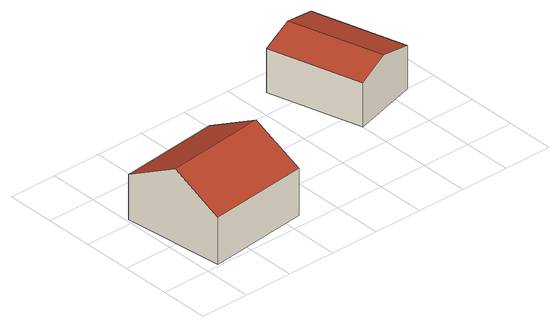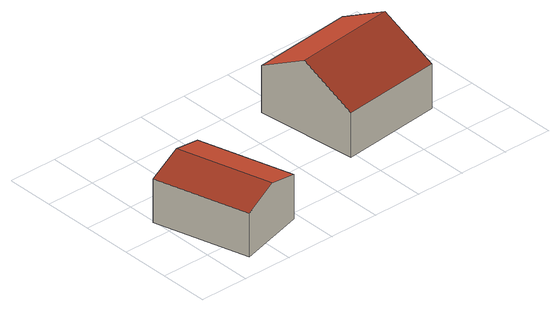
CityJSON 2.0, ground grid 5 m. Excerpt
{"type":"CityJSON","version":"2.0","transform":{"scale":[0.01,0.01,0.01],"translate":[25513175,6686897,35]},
"CityObjects":{
"building1":{"type":"Building","attributes":{"measuredHeight":6.4,"roofType":"1000","Katuosoite":"Puroniityntie 400","C_KAYTTARK":"941","Rakennuksen_tila":"voimassa","REPAIRED":"no","LowestRoof":41.51,"HighestRoof":41.51,"BREC_BuildingHeightNN":41.51,"BREC_RoofNames":"flat","Kayttotarkoitus":"Ei käyttömerkintää kartalla","CODE":"121","Kerroksia":0,"GroundLevel":35.11,"RATU":61629,"TILA_KOODI":2,"KG_KRAKENN":5084530,"Kerrosala":0,"Valmistunut":"2099-01-01","Integrate_LoD[1]":{"integrating_person":"vcdb_user","integration_date":"2016-10-28","matching_mode":1,"area_diff":0,"area_diff_filter":10,"overlap_DB_to_file":100,"overlap_file_to_DB":100,"overlap_filter":89}},"address":[{"CountryName":"Finland","LocalityName":"Helsinki"}],"geometry":[{"type":"Solid","lod":"2","boundaries":[[[[0,1,2,3]],[[4,5,1,0]],[[6,3,2,7]],[[8,5,4,9]],[[9,4,0,3,6]],[[7,2,1,5,8]],[[7,8,9,6]]]],"semantics":{"surfaces":[{"type":"RoofSurface","ZMax":7.67,"ZMinASL":39.74,"ZMin":4.63,"Area":65.01,"ZMaxASL":42.78,"RoofPitch":60.89,"RoofOrientation":353.85},{"type":"RoofSurface","ZMax":7.67,"ZMinASL":39.98,"ZMin":4.87,"Area":59.8,"ZMaxASL":42.78,"RoofPitch":60.89,"RoofOrientation":173.85},{"type":"WallSurface","ZMax":4.63,"Area":48.11,"ZMinASL":35.11,"ZMin":0,"ZMaxASL":39.74},{"type":"WallSurface","ZMax":4.87,"Area":50.65,"ZMinASL":35.11,"ZMin":0,"ZMaxASL":39.98},{"type":"WallSurface","ZMax":7.67,"Area":65.11,"ZMinASL":35.11,"ZMin":0,"ZMaxASL":42.78},{"type":"GroundSurface","ZMinASL":35.11,"ZMin":0,"Area":109.04}],"values":[[0,1,2,3,4,4,5]]}}]},
"building2":{"type":"Building","attributes":{"measuredHeight":5.02,"roofType":"1000","Katuosoite":"Puroniityntie 400","C_KAYTTARK":"941","Rakennuksen_tila":"voimassa","REPAIRED":"no","LowestRoof":40.99,"HighestRoof":40.99,"BREC_BuildingHeightNN":40.99,"BREC_RoofNames":"flat","Kayttotarkoitus":"Ei käyttömerkintää kartalla","CODE":"121","Kerroksia":0,"GroundLevel":35.97,"RATU":61630,"TILA_KOODI":2,"KG_KRAKENN":5084531,"Kerrosala":0,"Valmistunut":"2099-01-01","Integrate_LoD[1]":{"integrating_person":"vcdb_user","integration_date":"2016-10-28","matching_mode":1,"area_diff":0,"area_diff_filter":10,"overlap_DB_to_file":100,"overlap_file_to_DB":100,"overlap_filter":89}},"address":[{"CountryName":"Finland","LocalityName":"Helsinki"}],"geometry":[{"type":"Solid","lod":"2","boundaries":[[[[10,11,12,13]],[[11,14,15,12]],[[16,10,13,17]],[[18,15,14,19]],[[19,14,11,10,16]],[[17,13,12,15,18]],[[17,18,19,16]]]],"semantics":{"surfaces":[{"type":"RoofSurface","ZMax":5.58,"ZMinASL":40.57,"ZMin":4.6,"Area":34.98,"ZMaxASL":41.55,"RoofPitch":73.88,"RoofOrientation":254.41},{"type":"RoofSurface","ZMax":5.58,"ZMinASL":40.48,"ZMin":4.51,"Area":38.38,"ZMaxASL":41.55,"RoofPitch":73.88,"RoofOrientation":74.41},{"type":"WallSurface","ZMax":4.6,"Area":45.72,"ZMinASL":35.97,"ZMin":0,"ZMaxASL":40.57},{"type":"WallSurface","ZMax":4.51,"Area":44.78,"ZMinASL":35.97,"ZMin":0,"ZMaxASL":40.48},{"type":"WallSurface","ZMax":5.58,"Area":35.93,"ZMinASL":35.97,"ZMin":0,"ZMaxASL":41.55},{"type":"GroundSurface","ZMinASL":35.97,"ZMin":0,"Area":70.47}],"values":[[0,1,2,3,4,4,5]]}}]}
},
"vertices":[
[85,521,778],[1118,632,778],[1060,1176,474],[26,1064,474],[138,21,498],[1172,133,498],[26,1064,11],[1060,1176,11],[1172,133,11],[138,21,11],
[2418,707,557],[2744,798,655],[2477,1755,655],[2151,1664,557],[3101,897,548],[2834,1855,548],[2418,707,97],[2151,1664,97],[2834,1855,97],[3101,897,97]
]}
